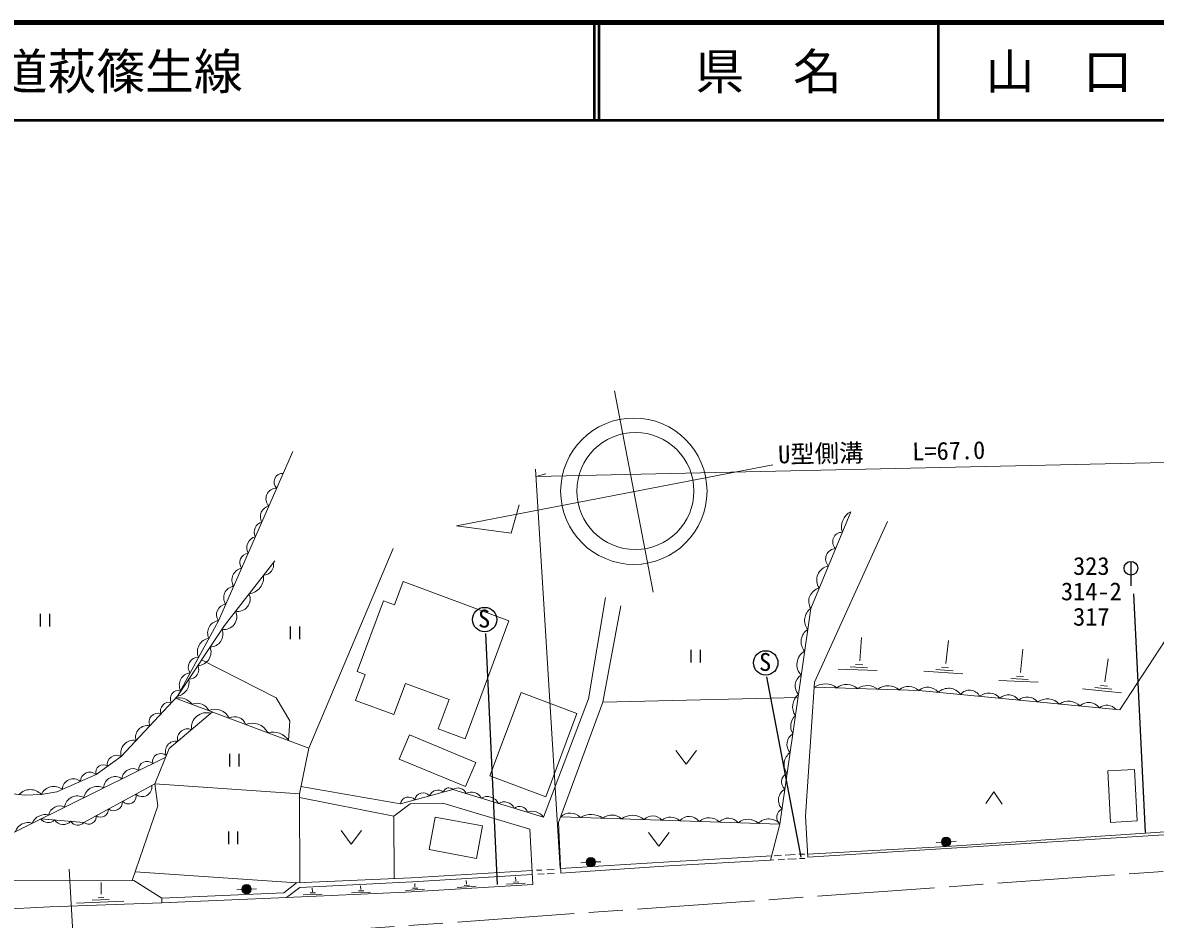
# Model space of a CAD drawing. Units: millimetres, scale not verified. Extents: x 40000 to 680000, y 20000 to 380000.
# Drawn here: x 239190 to 355263, y 288132 to 380000 of the extents above; entities that cross this region are included whole.
import ezdxf
from ezdxf.enums import TextEntityAlignment as Align

# ---------------------------------------------------------------- set-up
doc = ezdxf.new("R2010")
doc.units = ezdxf.units.MM
doc.header["$LTSCALE"] = 1000
doc.linetypes.add('CHAIN', pattern=[18.5, 12, -1.5, 3.5, -1.5])
for name, color, linetype, lineweight in [('M-BGD', 7, 'Continuous', 13), ('M-BMK', 2, 'CHAIN', 13), ('M-STR-HTXT', 7, 'Continuous', 13), ('M-STR-STRC', 7, 'Continuous', 25), ('M-TTL', 2, 'Continuous', 140), ('M-TTL-LINE', 7, 'Continuous', 50)]:
    doc.layers.add(name, color=color, linetype=linetype, lineweight=lineweight)
doc.layers.add('M-TTL-TXT', color=7, linetype='Continuous')
doc.styles.add('ＭＳ ゴシック', font='')
doc.styles.get('ＭＳ ゴシック').set_extended_font_data('MS Gothic')

msp = doc.modelspace()

# ---------------------------------------------------------------- hatches: boundary and pattern name
at = {"layer": 'M-BGD'}
for points in [[(334300, 296104, 0.9931), (333348, 296044, 0.00346), (333349, 296037, 0.9931)], [(297889, 294017, 0.9931), (296937, 293957, 0.00346), (296938, 293951, 0.9931)], [(262616, 291244, 0.9931), (261664, 291185, 0.00346), (261665, 291178, 0.9931)]]:
    msp.add_hatch(color=256, dxfattribs=at).paths.add_polyline_path(points)

# ---------------------------------------------------------------- linework, layer by layer
for p, q in [((303813, 321643), (299849, 342265)), ((259250, 318724), (266884, 336053)), ((316070, 334691), (283635, 328457)), ((289251, 327697), (290066, 330585)), ((319948, 319992), (324068, 329897)), ((320345, 312422), (327810, 328878)), ((283635, 328457), (289251, 327697)), ((268503, 305685), (277153, 326113)), ((259865, 318238), (265017, 324862)), ((277286, 320351), (278177, 322752)), ((278177, 322752), (289018, 318728)), ((273477, 313514), (276169, 320766)), ((276169, 320766), (277286, 320351)), ((297186, 310730), (298916, 321108)), ((298655, 310370), (300502, 320268)), ((316793, 297895), (319948, 319992)), ((255044, 310985), (259250, 318724)), ((255044, 310985), (259865, 318238)), ((289018, 318728), (284525, 306621)), ((324967, 314616), (325163, 317000)), ((333788, 314333), (334083, 316706)), ((341459, 313433), (341692, 315813)), ((351627, 309597), (356286, 316705)), ((265179, 310829), (257517, 314705)), ((350072, 312452), (350426, 314817)), ((274297, 313210), (273477, 313514)), ((322752, 313747), (326761, 313635)), ((323985, 313986), (325752, 313915)), ((324546, 314238), (325275, 314210)), ((331539, 313557), (335540, 313278)), ((332781, 313744), (334543, 313600)), ((333352, 313972), (334079, 313914)), ((273314, 310561), (274297, 313210)), ((278431, 312310), (277240, 309103)), ((282881, 310658), (278431, 312310)), ((319414, 298715), (320345, 312422)), ((339231, 312598), (343238, 312424)), ((340468, 312817), (342233, 312720)), ((341033, 313061), (341761, 313021)), ((290268, 311380), (287072, 302842)), ((295992, 309237), (290268, 311380)), ((320310, 311916), (331013, 311589)), ((331013, 311589), (351627, 309597)), ((347804, 311732), (351798, 311354)), ((349051, 311888), (350809, 311701)), ((349627, 312102), (350353, 312026)), ((249282, 304824), (255044, 310985)), ((254868, 310797), (268503, 305685)), ((266581, 308459), (265179, 310829)), ((277240, 309103), (273314, 310561)), ((281763, 307646), (282881, 310658)), ((292548, 298608), (297186, 310730)), ((294109, 298046), (298655, 310370)), ((298655, 310370), (318645, 310863)), ((254215, 305643), (258661, 309375)), ((292795, 300699), (295992, 309237)), ((266449, 306455), (266581, 308459)), ((284525, 306621), (281763, 307646)), ((278834, 307043), (277762, 304553)), ((285614, 304204), (278834, 307043)), ((252720, 302028), (254215, 305643)), ((267545, 301004), (268503, 305685)), ((306137, 305426), (307187, 304026)), ((307187, 304026), (308237, 305426)), ((236524, 296190), (253849, 304759)), ((246717, 302973), (249282, 304824)), ((284561, 301747), (277762, 304553)), ((285614, 304204), (284561, 301747)), ((242700, 301207), (246717, 302973)), ((350386, 303355), (353131, 303498)), ((350386, 303355), (350660, 298065)), ((353405, 298207), (353131, 303498)), ((252720, 302028), (245456, 298064)), ((252720, 302028), (253026, 299768)), ((252720, 302028), (267545, 301004)), ((287072, 302842), (292795, 300699)), ((237232, 301080), (239398, 300870)), ((239398, 300870), (241102, 300933)), ((241102, 300933), (242700, 301207)), ((267599, 291891), (267545, 301004)), ((267695, 301737), (277911, 299982)), ((277911, 299982), (283280, 301426)), ((283280, 301426), (292548, 298608)), ((338718, 301193), (337907, 300011)), ((339569, 299917), (338718, 301193)), ((253026, 299768), (250398, 292117)), ((277212, 298703), (267547, 300627)), ((278908, 299979), (277212, 298703)), ((282245, 300021), (278908, 299979)), ((291161, 297371), (282245, 300021)), ((245456, 298064), (241047, 298427)), ((277212, 298703), (277245, 292322)), ((280846, 295270), (281460, 298601)), ((281460, 298601), (286325, 297704)), ((294326, 298633), (316793, 297895)), ((319414, 298715), (319635, 294507)), ((271816, 297248), (272866, 295848)), ((272866, 295848), (273916, 297248)), ((286325, 297704), (285711, 294373)), ((291466, 291704), (291161, 297371)), ((294331, 292849), (294109, 298046)), ((316793, 297895), (315841, 294199)), ((333860, 295586), (360261, 297364)), ((353405, 298207), (350660, 298065)), ((303329, 297035), (304379, 295635)), ((304379, 295635), (305429, 297035)), ((319635, 294507), (360794, 297085)), ((333348, 296044), (332814, 296014)), ((334835, 296127), (334300, 296097)), ((285711, 294373), (280846, 295270)), ((319619, 294804), (333860, 295586)), ((294311, 293331), (305409, 294024)), ((296937, 293957), (296403, 293927)), ((298424, 294040), (297889, 294010)), ((315841, 294199), (305397, 293615)), ((305409, 294024), (315954, 294636)), ((315841, 294199), (316154, 294215)), ((316191, 294650), (316949, 294697)), ((316627, 294240), (317255, 294272)), ((317319, 294719), (318357, 294783)), ((317619, 294291), (318487, 294337)), ((318726, 294805), (319335, 294823)), ((318797, 294353), (319361, 294382)), ((267257, 291876), (250705, 293011)), ((279020, 292401), (291389, 293135)), ((279143, 291981), (291411, 292731)), ((291830, 293154), (292393, 293178)), ((291968, 292754), (292620, 292780)), ((292908, 293200), (293668, 293232)), ((292941, 292793), (293646, 292821)), ((305397, 293615), (294331, 292849)), ((228513, 292027), (250592, 292117)), ((247242, 290699), (247232, 291914)), ((253467, 290309), (250592, 292117)), ((265940, 290838), (267257, 291876)), ((266230, 290379), (267604, 291381)), ((267257, 291876), (279020, 292401)), ((267604, 291381), (279143, 291981)), ((273852, 291174), (273821, 291548)), ((278407, 290915), (291466, 291704)), ((279381, 291445), (279362, 291820)), ((283715, 291398), (285650, 291517)), ((284432, 291612), (284980, 291634)), ((284671, 291744), (284652, 292119)), ((288762, 291735), (290697, 291853)), ((289479, 291949), (290027, 291971)), ((289718, 292080), (289699, 292456)), ((246918, 290351), (247497, 290361)), ((253439, 289818), (266230, 290379)), ((253439, 289818), (253467, 290309)), ((253467, 290309), (265940, 290838)), ((261664, 291185), (261130, 291155)), ((263151, 291268), (262616, 291238)), ((266230, 290379), (278407, 290915)), ((267928, 290646), (269866, 290708)), ((268651, 290839), (269199, 290845)), ((268894, 290963), (268862, 291337)), ((272886, 290856), (274824, 290918)), ((273609, 291049), (274157, 291055)), ((278425, 291099), (280360, 291218)), ((279141, 291313), (279689, 291335)), ((219416, 288300), (241984, 289398)), ((241984, 289398), (253439, 289818)), ((244710, 289795), (249544, 289991)), ((246302, 290088), (248049, 290165))]:
    msp.add_line(p, q, dxfattribs=at)
at = {"layer": 'M-BGD', "lineweight": 25}
for p, q in [((240996, 319446), (240996, 318146)), ((241971, 318146), (241971, 319446)), ((266606, 318144), (266606, 316844)), ((267581, 316844), (267581, 318144)), ((286613, 317406), (287807, 291687)), ((307668, 315750), (307668, 314450)), ((308643, 314450), (308643, 315750)), ((315411, 312966), (318951, 294511)), ((260398, 305103), (260398, 303803)), ((261373, 303803), (261373, 305103)), ((260272, 297133), (260272, 295833)), ((261247, 295833), (261247, 297133))]:
    msp.add_line(p, q, dxfattribs=at)
at = {"layer": 'M-BGD'}
for centre, radius in [((301823, 331995), 7500), ((301980, 332016), 6000), ((333824, 296070), 477), ((297413, 293984), 477), ((262140, 291211), 477)]:
    msp.add_circle(centre, radius, dxfattribs=at)
at = {"layer": 'M-BGD', "lineweight": 25}
for centre in [(286538, 318847), (315336, 314408)]:
    msp.add_circle(centre, 1250, dxfattribs=at)
at = {"layer": 'M-BGD'}
for centre, radius, start, end in [((265846, 332937), 883, 86.50956, 225.9402), ((265203, 331221), 1082, 88.45375, 223.996), ((264655, 329387), 1106, 102.04817, 210.40159), ((324815, 328349), 1719, 115.76613, 199.0719), ((263977, 327814), 1050, 105.21257, 207.23719), ((263338, 326192), 1179, 104.50093, 207.94883), ((323160, 326826), 962, 88.17545, 226.66258), ((262401, 324681), 964, 96.20912, 216.24064), ((322559, 325046), 1082, 93.12858, 221.70945), ((261895, 322881), 1260, 102.41685, 210.03291), ((263831, 324467), 1080, 272.07979, 12.17024), ((322020, 322889), 1462, 100.58459, 214.25344), ((262189, 323163), 1696, 276.64679, 7.60324), ((260953, 321096), 1163, 97.4165, 215.03326), ((321148, 320709), 1398, 103.9487, 210.88933), ((260134, 319352), 1084, 97.0709, 215.37885), ((261242, 320944), 1262, 259.17237, 25.07766), ((259822, 319143), 1310, 260.57765, 25.37824), ((320824, 318767), 1506, 125.5625, 218.18366), ((259394, 317483), 1250, 96.58667, 206.36709), ((258507, 315538), 1409, 99.49366, 203.46011), ((258408, 317341), 1303, 269.74596, 23.03084), ((320464, 316578), 1503, 123.21351, 220.53265), ((257094, 315533), 1403, 271.68077, 21.09603), ((257176, 313962), 1015, 87.85043, 215.10333), ((320105, 314231), 1579, 119.74541, 224.00075), ((256271, 313706), 963, 266.60192, 26.17487), ((254776, 312432), 1471, 280.50849, 12.26831), ((256491, 312139), 1248, 96.73716, 206.21661), ((319630, 312041), 1277, 121.13876, 222.60739), ((321423, 310277), 1980, 52.3211, 124.18606), ((255186, 310752), 856, 77.45723, 209.04647), ((319734, 309911), 1641, 129.53917, 214.20699), ((323647, 310567), 1631, 48.09013, 128.41703), ((325735, 310227), 1847, 53.7872, 122.71996), ((327884, 310312), 1759, 49.49957, 127.00759), ((329985, 310470), 1520, 47.4219, 129.08526), ((331918, 310470), 1439, 39.98841, 128.96958), ((334066, 310274), 1533, 35.96544, 132.99256), ((336221, 310456), 1163, 27.10664, 141.85136), ((338193, 309822), 1495, 40.1038, 128.85419), ((340221, 309857), 1282, 35.31862, 133.63938), ((254208, 309469), 897, 75.18135, 198.65715), ((255195, 309090), 1738, 38.04987, 100.84851), ((257089, 308986), 1287, 24.83474, 114.06363), ((342136, 309553), 1359, 39.21732, 129.74067), ((344190, 308925), 1793, 45.00631, 123.95169), ((346383, 308863), 1621, 44.13831, 124.81969), ((348447, 309045), 1306, 35.37185, 133.58615), ((350287, 308814), 1254, 40.84242, 128.11557), ((253032, 308345), 898, 68.70482, 205.13367), ((258017, 307783), 1521, 71.95209, 188.05794), ((258898, 308030), 1628, 25.71243, 113.18595), ((260938, 307707), 1178, 19.80536, 119.09302), ((319322, 307915), 1430, 131.33449, 212.41167), ((251975, 306776), 1213, 78.37497, 195.46352), ((256108, 306592), 1058, 67.57792, 192.43212), ((262713, 306455), 1780, 26.87894, 112.01944), ((250561, 305155), 1321, 79.32516, 194.51333), ((264808, 305343), 1983, 34.10131, 104.79706), ((318786, 306064), 1276, 121.7827, 221.96346), ((254863, 305340), 1046, 78.30393, 204.46051), ((248818, 303989), 955, 60.91826, 190.68842), ((251936, 303482), 847, 46.7911, 185.84076), ((253346, 304274), 849, 48.29092, 191.87024), ((318715, 304000), 1496, 125.91466, 217.8315), ((246077, 302236), 975, 49.0447, 178.43418), ((247436, 303202), 755, 53.98037, 197.62632), ((250490, 302439), 1132, 57.73668, 174.89518), ((317907, 302212), 947, 113.2034, 230.54276), ((244378, 301415), 1115, 49.51484, 177.96404), ((248676, 301567), 1191, 54.78978, 177.84209), ((251441, 301695), 986, 227.53869, 9.70547), ((239968, 299871), 1553, 43.14529, 137.2452), ((242392, 300327), 1426, 52.28851, 154.8312), ((244802, 299456), 1325, 60.39841, 172.23345), ((246857, 300331), 1427, 63.83513, 168.79673), ((250013, 300747), 794, 221.10813, 16.13603), ((278737, 299823), 841, 41.01899, 169.0858), ((280210, 300241), 849, 39.16583, 170.93896), ((281725, 300465), 912, 50.11643, 159.98836), ((282863, 301043), 566, 42.53602, 167.56877), ((283801, 300686), 905, 21.06166, 125.11091), ((285209, 300122), 1052, 23.79814, 122.37443), ((286800, 299403), 1305, 27.37904, 118.79353), ((317943, 300349), 1299, 119.39903, 224.34713), ((242998, 298593), 1152, 64.73674, 167.89512), ((248518, 300161), 900, 233.13604, 4.10812), ((288543, 299021), 1143, 25.44425, 120.72832), ((290117, 298860), 847, 16.46575, 129.70682), ((241544, 297361), 1510, 77.47581, 155.15605), ((241804, 298961), 926, 215.18861, 315.39499), ((243354, 298933), 1086, 214.97759, 315.60601), ((245961, 298646), 770, 229.0301, 8.21406), ((247193, 299388), 787, 233.37163, 3.87253), ((291434, 297854), 1345, 34.11492, 112.05765), ((295295, 297597), 1418, 43.15643, 133.08084), ((297430, 296842), 2046, 53.70856, 122.52871), ((299566, 297353), 1467, 47.13142, 129.10585), ((301673, 296934), 1861, 49.66483, 126.57244), ((303759, 297527), 1208, 39.37726, 136.86), ((305573, 297228), 1382, 46.64991, 129.58736), ((307493, 297387), 1288, 37.30018, 138.93709), ((309514, 297049), 1498, 44.51046, 131.72681), ((311522, 297219), 1288, 39.35315, 136.88411), ((313508, 296821), 1568, 47.02426, 129.21301), ((315652, 296915), 1504, 40.65865, 135.57862), ((317381, 298600), 918, 113.59422, 230.15194), ((239782, 296625), 1426, 74.04025, 158.59161), ((244831, 298586), 814, 210.45963, 320.12397)]:
    msp.add_arc(centre, radius, start, end, dxfattribs=at)
at = {"layer": 'M-BMK'}
msp.add_line((265299, 286536), (364921, 293678), dxfattribs=at)
at = {"layer": 'M-STR-HTXT'}
for p, q in [((291797, 333516), (358264, 334989)), ((294255, 293327), (291752, 334251)), ((291797, 333516), (292791, 333788)), ((243948, 293281), (246741, 245646))]:
    msp.add_line(p, q, dxfattribs=at)
at = {"layer": 'M-STR-STRC'}
for p, q in [((352764, 324806), (352764, 322305)), ((353018, 321489), (354233, 297035))]:
    msp.add_line(p, q, dxfattribs=at)
msp.add_circle((352764, 324102), 704, dxfattribs=at)
at = {"layer": 'M-TTL'}
msp.add_line((680000, 380000), (40000, 380000), dxfattribs=at)
at = {"layer": 'M-TTL-LINE'}
for p, q in [((297750, 380000), (297750, 370000)), ((298250, 380000), (298250, 370000)), ((333000, 380000), (333000, 370000)), ((40000, 370000), (680000, 370000))]:
    msp.add_line(p, q, dxfattribs=at)

# ---------------------------------------------------------------- texts
at = {"layer": 'M-BGD', "style": 'ＭＳ ゴシック'}
for s, p in [('323', (346833, 322872)), ('S', (285860, 317474)), ('317', (346833, 317668)), ('S', (314657, 313034))]:
    msp.add_text(s, height=1833, dxfattribs=at).set_placement(p, align=Align.BOTTOM_LEFT)
msp.add_text('314-2', height=1833, dxfattribs=at).set_placement((348708, 320270), align=Align.BOTTOM_CENTER)
at = {"layer": 'M-STR-HTXT', "style": 'ＭＳ ゴシック'}
msp.add_text('U型側溝\u3000\u3000L=67.0', height=1833, rotation=1.27, dxfattribs=at).set_placement((316636, 334290), align=Align.BOTTOM_LEFT)
at = {"layer": 'M-TTL-TXT', "style": 'ＭＳ ゴシック'}
msp.add_text('主要地方道萩篠生線', height=3666, dxfattribs=at).set_placement((216734, 375000), align=Align.MIDDLE_LEFT)
for s, p in [('県\u3000名', (315625, 375000)), ('山\u3000口\u3000県', (350375, 375000))]:
    msp.add_text(s, height=3666, dxfattribs=at).set_placement(p, align=Align.MIDDLE_CENTER)

doc.saveas('drawing.dxf')
